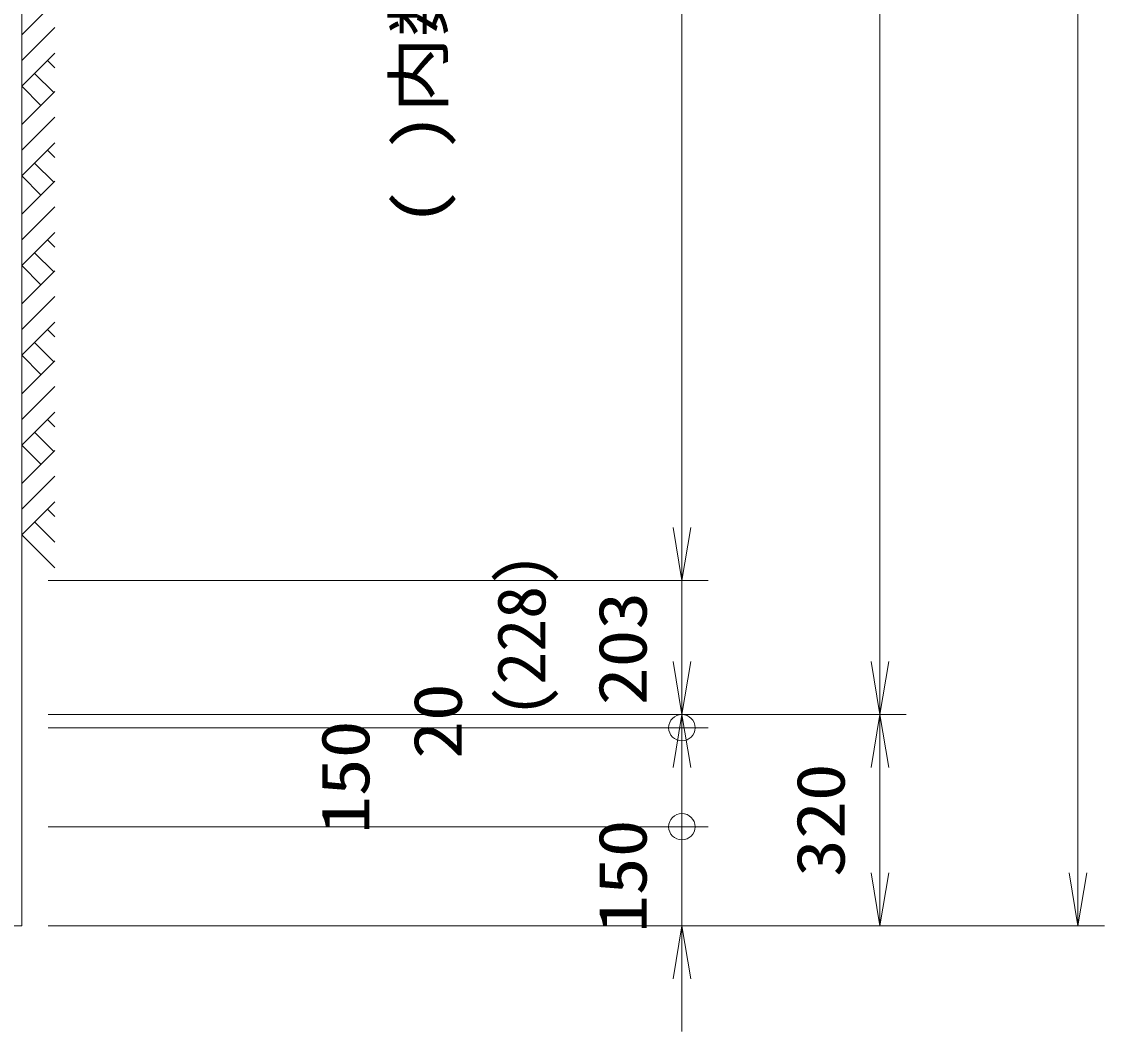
# Model space of a CAD drawing. Units: millimetres at full size. Extents: x 37600 to 71200, y -111040 to -87280.
# Drawn here: x 58558 to 60198, y -107113 to -105583 of the extents above; entities that cross this region are included whole.
import ezdxf
from ezdxf.enums import TextEntityAlignment as Align

# ---------------------------------------------------------------- set-up
doc = ezdxf.new("R2010")
doc.units = ezdxf.units.MM
doc.header["$LTSCALE"] = 80.0044
for name, color, linetype, lineweight in [('0_2', 4, 'Continuous', 13), ('寸法', 6, 'Continuous', 13), ('ﾊｯﾁﾝｸﾞ', 4, 'Continuous', 9)]:
    doc.layers.add(name, color=color, linetype=linetype, lineweight=lineweight)
doc.styles.add('ＭＳ ゴシック', font='')
doc.styles.get('ＭＳ ゴシック').set_extended_font_data('MS Gothic')

# ---------------------------------------------------------------- blocks, each defined once
blk = doc.blocks.new('open_arrow')
at = {"color": 0, "linetype": 'Continuous', "lineweight": -2}
blk.add_lwpolyline([(7.5, 1.25), (0, 0), (7.5, -1.25)], dxfattribs=at)
blk = doc.blocks.new('dimension_origin')
at = {"color": 0, "linetype": 'Continuous', "lineweight": -2}
blk.add_circle((0, 0), 1.25, dxfattribs=at)

msp = doc.modelspace()

# ---------------------------------------------------------------- linework, layer by layer
at = {"layer": '0_2'}
msp.add_lwpolyline([(58105, -106953), (58558, -106953), (58558, -104953)], dxfattribs=at)
at = {"layer": '寸法'}
for p, q in [((60158, -103177), (60158, -106953)), ((59858, -104177), (59858, -106633)), ((59558, -104380), (59558, -106430)), ((59558, -106270), (59558, -106793)), ((58598, -106430), (59598, -106430)), ((58598, -106430), (59598, -106430)), ((59558, -106733), (59558, -106473)), ((58598, -106633), (59898, -106633)), ((58598, -106633), (59598, -106633)), ((58598, -106633), (59898, -106633)), ((58598, -106633), (59598, -106633)), ((59858, -106633), (59858, -106953)), ((58598, -106653), (59598, -106653)), ((58598, -106653), (59598, -106653)), ((59558, -106653), (59558, -106803)), ((59558, -106723), (59558, -107113)), ((58598, -106803), (59598, -106803)), ((58598, -106803), (59598, -106803)), ((58598, -106953), (60198, -106953)), ((58598, -106953), (59898, -106953)), ((58598, -106953), (59598, -106953))]:
    msp.add_line(p, q, dxfattribs=at)
at = {"layer": 'ﾊｯﾁﾝｸﾞ'}
for p, q in [((58558, -105603.46), (58608, -105553.46)), ((58558, -105642.35), (58608, -105592.35)), ((58558, -105681.24), (58608, -105631.24)), ((58608, -105653.46), (58596.89, -105642.35)), ((58606.5, -105690.84), (58577.44, -105661.79)), ((58587.05, -105710.29), (58558, -105681.24)), ((58558, -105739.34), (58608, -105689.34)), ((58558, -105778.23), (58608, -105728.23)), ((58558, -105817.12), (58608, -105767.12)), ((58608, -105789.34), (58596.89, -105778.23)), ((58606.5, -105826.72), (58577.44, -105797.67)), ((58587.05, -105846.17), (58558, -105817.12)), ((58558, -105875.22), (58608, -105825.22)), ((58558, -105914.11), (58608, -105864.11)), ((58558, -105953), (58608, -105903)), ((58608, -105925.22), (58596.89, -105914.11)), ((58606.5, -105962.61), (58577.44, -105933.56)), ((58587.05, -105982.05), (58558, -105953)), ((58558, -106011.1), (58608, -105961.1)), ((58558, -106049.99), (58608, -105999.99)), ((58558, -106088.88), (58608, -106038.88)), ((58608, -106061.1), (58596.89, -106049.99)), ((58606.5, -106098.49), (58577.44, -106069.44)), ((58587.05, -106117.93), (58558, -106088.88)), ((58558, -106146.98), (58608, -106096.98)), ((58558, -106185.87), (58608, -106135.87)), ((58558, -106224.76), (58608, -106174.76)), ((58608, -106196.98), (58596.89, -106185.87)), ((58606.5, -106234.37), (58577.44, -106205.32)), ((58587.05, -106253.82), (58558, -106224.76)), ((58558, -106282.87), (58608, -106232.87)), ((58558, -106321.76), (58608, -106271.76)), ((58558, -106360.65), (58608, -106310.65)), ((58608, -106332.87), (58596.89, -106321.76)), ((58608, -106371.76), (58577.44, -106341.2)), ((58608, -106410.65), (58558, -106360.65))]:
    msp.add_line(p, q, dxfattribs=at)

# ---------------------------------------------------------------- block references
at = {"layer": '寸法'}
for name, p, xscale, yscale, rotation in [('open_arrow', (59558, -106430), 10.7, 10.7, 90), ('open_arrow', (59558, -106430), 10.7, 10.7, 90), ('open_arrow', (59558, -106633), 10.7, 10.7, 90), ('open_arrow', (59858, -106633), 10.7, 10.7, 90), ('dimension_origin', (59558, -106653), 16, 16, 270), ('dimension_origin', (59558, -106653), 16, 16, 270), ('open_arrow', (59558, -106633), 10.7, 10.7, 270), ('open_arrow', (59858, -106633), 10.7, 10.7, 270), ('dimension_origin', (59558, -106803), 16, 16, 90), ('dimension_origin', (59558, -106803), 16, 16, 90), ('open_arrow', (59858, -106953), 10.7, 10.7, 90), ('open_arrow', (60158, -106953), 10.7, 10.7, 90), ('open_arrow', (59558, -106953), 10.7, 10.7, 270)]:
    msp.add_blockref(name, p, dxfattribs=dict(at, xscale=xscale, yscale=yscale, rotation=rotation))

# ---------------------------------------------------------------- texts
at = {"layer": '寸法', "color": 3, "style": 'ＭＳ ゴシック', "width": 1.15}
msp.add_text('( )内数値は端面部', height=73.31, rotation=90, dxfattribs=at).set_placement((59218, -105405), align=Align.BOTTOM_CENTER)
at = {"layer": '寸法', "color": 3, "style": 'ＭＳ ゴシック'}
msp.add_text('(228)', height=73.31, rotation=90, dxfattribs=at).set_placement((59278, -106513), align=Align.TOP_CENTER)
at = {"layer": '寸法', "style": 'ＭＳ ゴシック', "width": 1.15}
for s, p in [('203', (59468, -106533)), ('20', (59188, -106643)), ('150', (59048, -106728)), ('320', (59768, -106793)), ('150', (59468, -106878))]:
    msp.add_text(s, height=73.31, rotation=90, dxfattribs=at).set_placement(p, align=Align.MIDDLE_CENTER)

doc.saveas('drawing.dxf')
